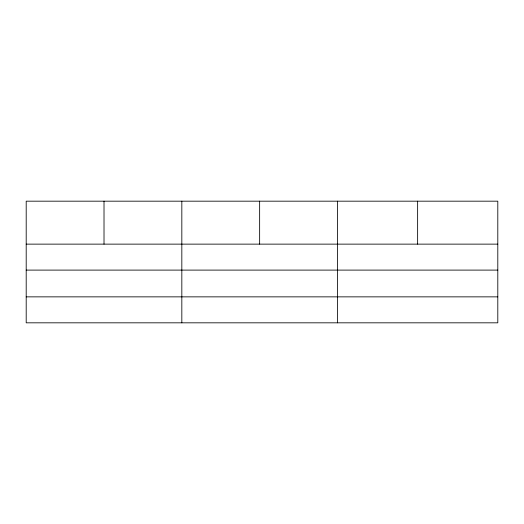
<?xml version="1.0" encoding="UTF-8"?>
<svg xmlns="http://www.w3.org/2000/svg" width="524" height="524" viewBox="0 0 524 524"><rect width="100%" height="100%" fill="white"/><g stroke="black" fill="none" stroke-linecap="round" stroke-linejoin="round"><path stroke-width="0.79" d="M497.8 270.102L497.8 201.177L26.2 201.177L26.2 322.823L497.8 322.823L497.8 270.102L26.2 270.102M26.2 244.132L497.8 244.132M26.2 296.859L497.8 296.859M417.628 201.177L417.628 244.132M337.456 201.177L337.456 322.823M259.642 201.177L259.642 244.132M181.828 201.177L181.828 322.823M104.014 201.177L104.014 244.132"/></g></svg>
